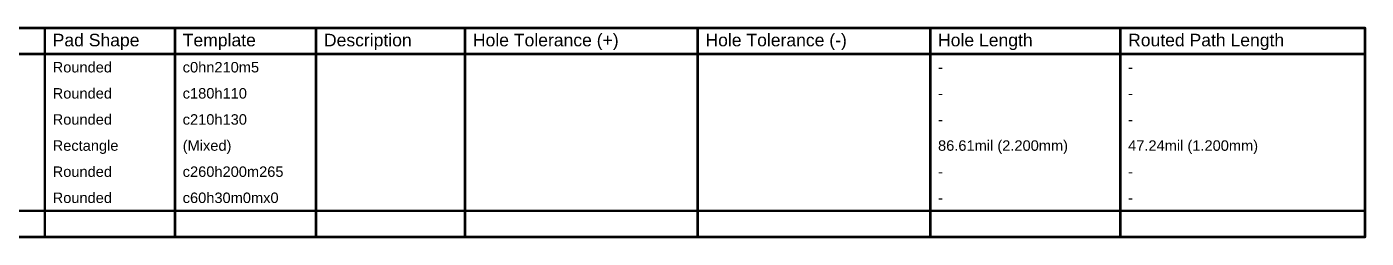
# Model space of a CAD drawing. Header units: inches. Extents: x -5 to 433, y -20 to 71.
# Drawn here: x 238.1 to 433.2, y 34.3 to 65.2 of the extents above; entities that cross this region are included whole.
import ezdxf

# ---------------------------------------------------------------- set-up
doc = ezdxf.new("R2010")
doc.units = ezdxf.units.IN
doc.layers.add('Drill Drawing', color=1, linetype='Continuous')
doc.styles.add('Arial', font='', dxfattribs={"height": 0.2})
doc.styles.get('Arial').set_extended_font_data('Arial')

msp = doc.modelspace()

# ---------------------------------------------------------------- linework, layer by layer
at = {"layer": 'Drill Drawing'}
for points in [[(100.52, 65, 0.381, 0.381, 0), (432.96, 65, 0.381, 0.381, 0)], [(240.72, 34.52, 0.381, 0.381, 0), (240.72, 65, 0.381, 0.381, 0)], [(259.66, 34.52, 0.381, 0.381, 0), (259.66, 65, 0.381, 0.381, 0)], [(280.23, 34.52, 0.381, 0.381, 0), (280.23, 65, 0.381, 0.381, 0)], [(301.91, 34.52, 0.381, 0.381, 0), (301.91, 65, 0.381, 0.381, 0)], [(335.79, 34.52, 0.381, 0.381, 0), (335.79, 65, 0.381, 0.381, 0)], [(369.66, 34.52, 0.381, 0.381, 0), (369.66, 65, 0.381, 0.381, 0)], [(397.34, 34.52, 0.381, 0.381, 0), (397.34, 65, 0.381, 0.381, 0)], [(432.96, 34.52, 0.381, 0.381, 0), (432.96, 65, 0.381, 0.381, 0)], [(100.52, 61.19, 0.381, 0.381, 0), (432.96, 61.19, 0.381, 0.381, 0)], [(100.52, 38.33, 0.381, 0.381, 0), (432.96, 38.33, 0.381, 0.381, 0)], [(100.52, 34.52, 0.381, 0.381, 0), (432.96, 34.52, 0.381, 0.381, 0)]]:
    msp.add_lwpolyline(points, format="xyseb", dxfattribs=at)
for points in [[(240.62, 65, 0.191, 0.191, 1), (240.81, 65, 0.191, 0.191, 1)], [(259.56, 65, 0.191, 0.191, 1), (259.75, 65, 0.191, 0.191, 1)], [(280.13, 65, 0.191, 0.191, 1), (280.32, 65, 0.191, 0.191, 1)], [(301.82, 65, 0.191, 0.191, 1), (302.01, 65, 0.191, 0.191, 1)], [(335.69, 65, 0.191, 0.191, 1), (335.88, 65, 0.191, 0.191, 1)], [(369.56, 65, 0.191, 0.191, 1), (369.76, 65, 0.191, 0.191, 1)], [(397.24, 65, 0.191, 0.191, 1), (397.43, 65, 0.191, 0.191, 1)], [(432.87, 65, 0.191, 0.191, 1), (433.06, 65, 0.191, 0.191, 1)], [(432.87, 65, 0.191, 0.191, 1), (433.06, 65, 0.191, 0.191, 1)], [(432.87, 61.19, 0.191, 0.191, 1), (433.06, 61.19, 0.191, 0.191, 1)], [(432.87, 38.33, 0.191, 0.191, 1), (433.06, 38.33, 0.191, 0.191, 1)], [(240.62, 34.52, 0.191, 0.191, 1), (240.81, 34.52, 0.191, 0.191, 1)], [(259.56, 34.52, 0.191, 0.191, 1), (259.75, 34.52, 0.191, 0.191, 1)], [(280.13, 34.52, 0.191, 0.191, 1), (280.32, 34.52, 0.191, 0.191, 1)], [(301.82, 34.52, 0.191, 0.191, 1), (302.01, 34.52, 0.191, 0.191, 1)], [(335.69, 34.52, 0.191, 0.191, 1), (335.88, 34.52, 0.191, 0.191, 1)], [(369.56, 34.52, 0.191, 0.191, 1), (369.76, 34.52, 0.191, 0.191, 1)], [(397.24, 34.52, 0.191, 0.191, 1), (397.43, 34.52, 0.191, 0.191, 1)], [(432.87, 34.52, 0.191, 0.191, 1), (433.06, 34.52, 0.191, 0.191, 1)], [(432.87, 34.52, 0.191, 0.191, 1), (433.06, 34.52, 0.191, 0.191, 1)]]:
    msp.add_lwpolyline(points, format="xyseb", close=True, dxfattribs=at)

# ---------------------------------------------------------------- texts
at = {"layer": 'Drill Drawing', "style": 'Arial'}
for s, height, p in [('Pad Shape', 1.829, (241.86, 62.33)), ('Template', 1.829, (260.8, 62.33)), ('Description', 1.8288, (281.37, 62.33)), ('Hole Tolerance (+)', 1.8288, (303.06, 62.33)), ('Hole Tolerance (-)', 1.8288, (336.93, 62.33)), ('Hole Length', 1.8288, (370.8, 62.33)), ('Routed Path Length', 1.8288, (398.48, 62.33)), ('Rounded', 1.524, (241.86, 58.52)), ('c0hn210m5', 1.524, (260.8, 58.52)), ('-', 1.52, (370.8, 58.52)), ('-', 1.52, (398.48, 58.52)), ('Rounded', 1.524, (241.86, 54.71)), ('c180h110', 1.524, (260.8, 54.71)), ('-', 1.52, (370.8, 54.71)), ('-', 1.52, (398.48, 54.71)), ('Rounded', 1.524, (241.86, 50.9)), ('c210h130', 1.524, (260.8, 50.9)), ('-', 1.52, (370.8, 50.9)), ('-', 1.52, (398.48, 50.9)), ('Rectangle', 1.524, (241.86, 47.09)), ('(Mixed)', 1.524, (260.8, 47.09)), ('86.61mil (2.200mm)', 1.524, (370.8, 47.09)), ('47.24mil (1.200mm)', 1.524, (398.48, 47.09)), ('Rounded', 1.524, (241.86, 43.28)), ('c260h200m265', 1.524, (260.8, 43.28)), ('-', 1.52, (370.8, 43.28)), ('-', 1.52, (398.48, 43.28)), ('Rounded', 1.524, (241.86, 39.47)), ('c60h30m0mx0', 1.524, (260.8, 39.47)), ('-', 1.52, (370.8, 39.47)), ('-', 1.52, (398.48, 39.47))]:
    msp.add_text(s, height=height, dxfattribs=at).set_placement(p)

doc.saveas('drawing.dxf')
